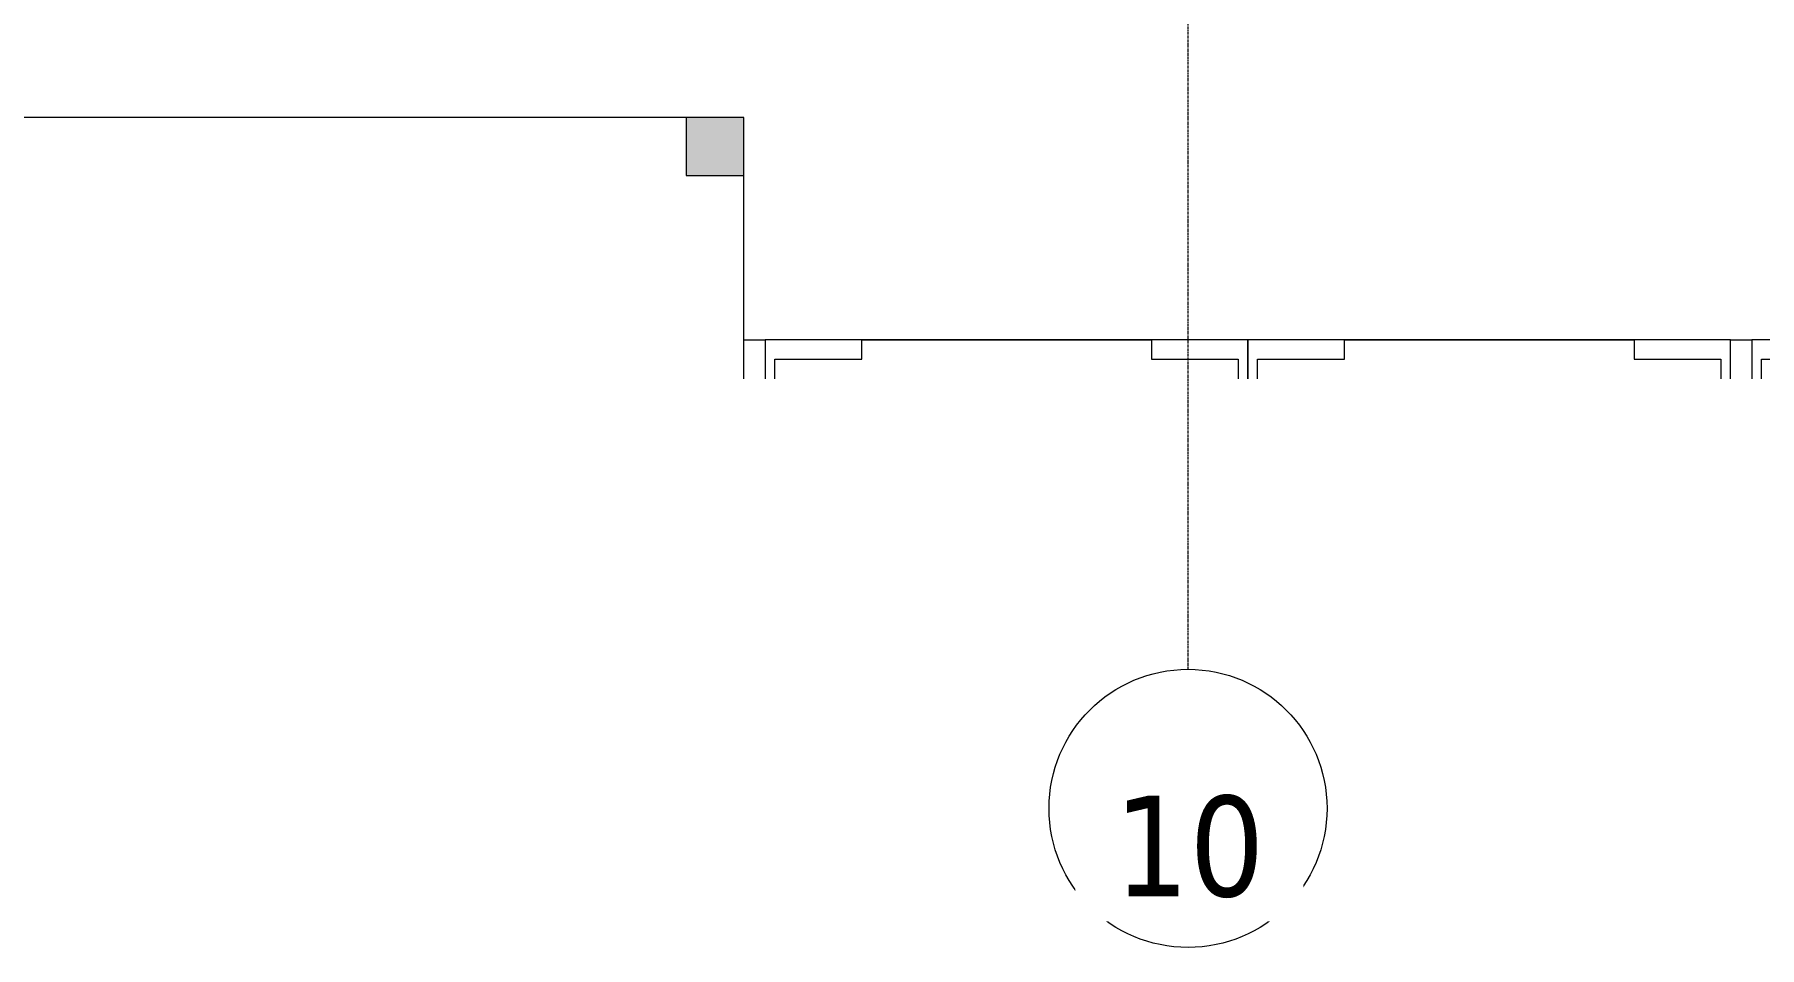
# Model space of a CAD drawing. Header units: millimetres. Extents: x 962 to 241049, y -15958 to 84407.
# Drawn here: x 148957 to 157892, y 10092 to 14818 of the extents above; entities that cross this region are included whole.
import ezdxf

# ---------------------------------------------------------------- set-up
doc = ezdxf.new("R2010")
doc.units = ezdxf.units.MM
doc.linetypes.add('Grid Line', pattern=[22.225, 12.7, -3.175, 3.175, -3.175])
for name, color, linetype, lineweight in [('A-FLOR', 192, 'Continuous', 9), ('C-PRKG', 70, 'Continuous', 9), ('S-COLS', 52, 'Continuous', 9), ('S-COLS-6', 52, 'Continuous', 18), ('S-GRID-1', 1, 'Grid Line', 9), ('S-GRID-IDEN', 1, 'Continuous', 9)]:
    doc.layers.add(name, color=color, linetype=linetype, lineweight=lineweight)
doc.styles.add('Tahoma_B', font='tahomabd_0.ttf', dxfattribs={"height": 520})

# ---------------------------------------------------------------- blocks, each defined once
blk = doc.blocks.new('M_Concrete-Rectangular-Column2 - 300x300-2223046-TKCS_MB TẦNG 1')
at = {"layer": 'S-COLS'}
blk.add_hatch(color=256, dxfattribs=at).paths.add_polyline_path([(-150, -150), (150, -150), (150, 150), (-150, 150)])
at = {"layer": 'S-COLS-6'}
for p, q in [((150, 150), (-150, 150)), ((-150, 150), (-150, -150)), ((150, -150), (150, 150)), ((-150, -150), (150, -150))]:
    blk.add_line(p, q, dxfattribs=at)
blk = doc.blocks.new('xe oto1 - xe oto-V223-TKCS_MB TẦNG 1')
at = {"layer": 'C-PRKG'}
for p, q in [((-2500, 201.7), (-2500, 0)), ((-2500, 201.7), (-2500, 0)), ((-2450, 100), (-2450, 201.7)), ((-50, 201.7), (-50, 100)), ((0, 0), (0, 201.7)), ((0, 0), (0, 201.7)), ((-2000, 100), (-2450, 100)), ((-2000, 0), (-2000, 100)), ((-500, 100), (-500, 0)), ((-50, 100), (-500, 100)), ((-2500, 0), (-2000, 0)), ((-2500, 0), (0, 0)), ((-500, 0), (0, 0))]:
    blk.add_line(p, q, dxfattribs=at)
blk = doc.blocks.new('Grid - M_Grid Head - Circle-353313-TKCS_MB TẦNG 1')
at = {"layer": 'S-GRID-IDEN'}
blk.add_circle((0, 0), 4.5, dxfattribs=at)

msp = doc.modelspace()

# ---------------------------------------------------------------- linework, layer by layer
at = {"layer": 'A-FLOR'}
for p, q in [((152331.6, 14388.2), (148809.8, 14388.2)), ((152631.6, 13035.2), (152631.6, 14088.2)), ((152631.6, 13236.9), (152741.8, 13236.9)), ((153241.8, 13236.9), (154741.8, 13236.9)), ((155741.8, 13236.9), (157241.8, 13236.9)), ((157741.8, 13236.9), (157852, 13236.9))]:
    msp.add_line(p, q, dxfattribs=at)
at = {"layer": 'S-GRID-1'}
msp.add_line((154931.6, 11532), (154931.6, 15532), dxfattribs=at)

# ---------------------------------------------------------------- block references
at = {"layer": 'C-PRKG', "rotation": 180}
for p in [(152741.8, 13236.9), (155241.8, 13236.9), (157852, 13236.9)]:
    msp.add_blockref('xe oto1 - xe oto-V223-TKCS_MB TẦNG 1', p, dxfattribs=at)
at = {"layer": 'S-COLS', "rotation": 90.00000000000058}
msp.add_blockref('M_Concrete-Rectangular-Column2 - 300x300-2223046-TKCS_MB TẦNG 1', (152481.6, 14238.2), dxfattribs=at)
at = {"layer": 'S-GRID-IDEN', "xscale": 159.9999999999999, "yscale": 159.9999999999999, "zscale": 159.9999999999999}
msp.add_blockref('Grid - M_Grid Head - Circle-353313-TKCS_MB TẦNG 1', (154931.6, 10812), dxfattribs=at)

# ---------------------------------------------------------------- next in the draw order: texts
at = {"layer": 'S-GRID-IDEN', "insert": (154938.3, 10612.3), "char_height": 520, "width": 921.6, "attachment_point": 5, "line_spacing_factor": 0.996129, "style": 'Tahoma_B', "bg_fill": 3, "box_fill_scale": 1.25, "bg_fill_color": 256, "bg_fill_true_color": 13158600, "bg_fill_transparency": 0}
msp.add_mtext('\\pt2031.9988,4063.9976,6096.0016,8128.0004,10159.9992,12191.998,14224.002,16256.0008,18287.9996,20319.9984,22352.0024,24384.0012,26416,28447.9988,30479.9976,32512.0016,34544.0004,36575.9992,38607.998,40640.002,42672.0008,44703.9996,46735.9984,48768.0024,50800.0012,52832,54863.9988,56895.9976,58928.0016,60960.0004,62991.9992,65023.998;10', dxfattribs=at)

doc.saveas('drawing.dxf')
